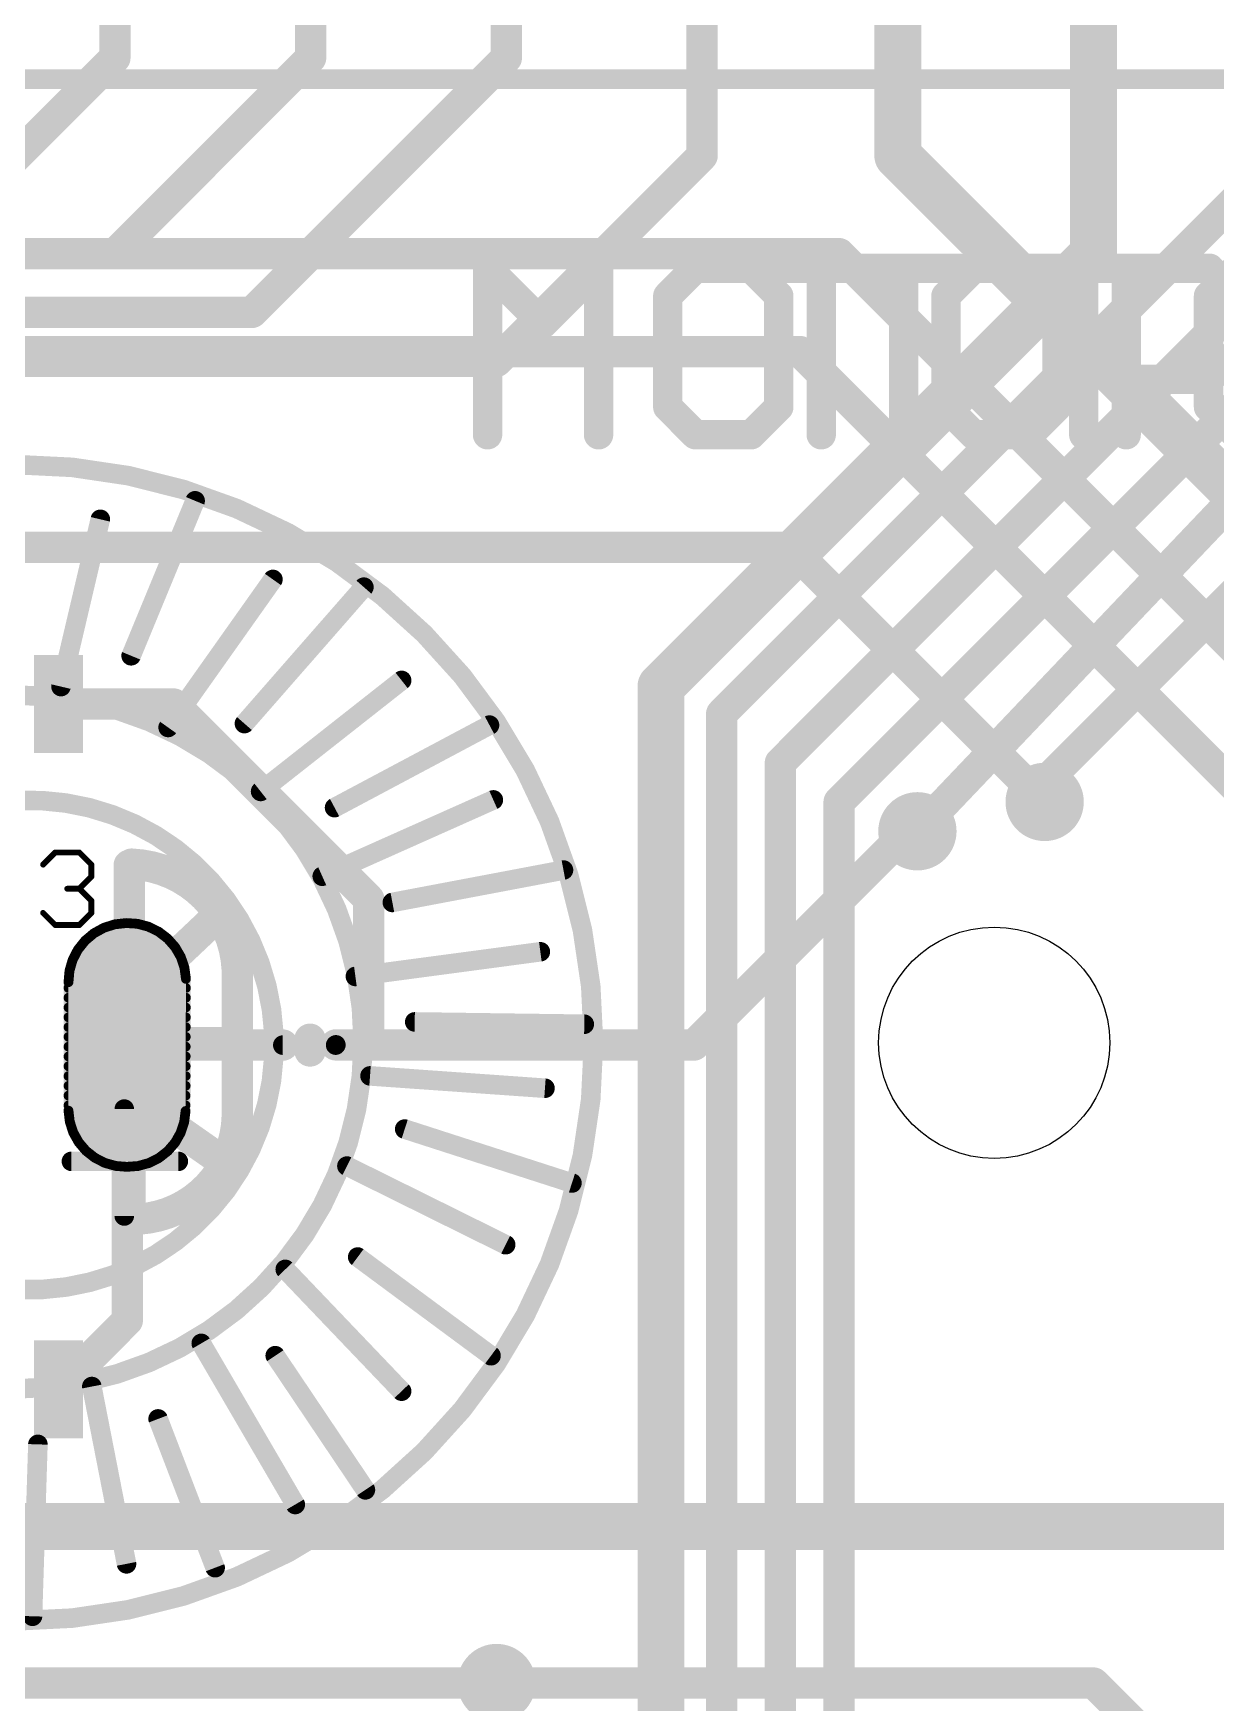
# Model space of a CAD drawing. Extents: x -2.6 to 78.8, y -16.5 to 68.7.
# Drawn here: x 25.61 to 40.95, y 35.81 to 57.47 of the extents above; entities that cross this region are included whole.
import ezdxf

# ---------------------------------------------------------------- set-up
doc = ezdxf.new("R2010")
doc.units = 0
for name, color, linetype in [('1', 12, 'CONTINUOUS'), ('16', 132, 'CONTINUOUS'), ('17', 110, 'CONTINUOUS'), ('18', 110, 'CONTINUOUS'), ('20', 53, 'CONTINUOUS'), ('21', 31, 'CONTINUOUS'), ('22', 40, 'CONTINUOUS'), ('51', 53, 'CONTINUOUS')]:
    doc.layers.add(name, color=color, linetype=linetype)

# ---------------------------------------------------------------- blocks, each defined once
blk = doc.blocks.new('RECT')
blk.add_solid([(-0.5, -0.5), (0.5, -0.5), (-0.5, 0.5), (0.5, 0.5)])
blk = doc.blocks.new('ROUNDP')
at = {"const_width": 0.5}
blk.add_lwpolyline([(0, -0.25, 1), (0, 0.25, 1), (0, -0.25)], format="xyb", dxfattribs=at)
blk = doc.blocks.new('ROUNDV')
at = {"const_width": 0.5}
blk.add_lwpolyline([(0, -0.25, 1), (0, 0.25, 1), (0, -0.25)], format="xyb", dxfattribs=at)

msp = doc.modelspace()

# ---------------------------------------------------------------- linework, layer by layer
at = {"layer": '1'}
for points, const_width in [([(39.37, 54.61), (39.37, 58.674)], 0.6096), ([(26.67, 57.15), (26.67, 58.674)], 0.4064), ([(29.21, 57.15), (29.21, 58.674)], 0.4064), ([(31.75, 57.15), (31.75, 58.674)], 0.4064), ([(34.29, 55.88), (34.29, 58.674)], 0.4064), ([(24.765, 55.245), (26.67, 57.15)], 0.4064), ([(26.67, 54.61), (29.21, 57.15)], 0.4064), ([(28.448, 53.848), (31.75, 57.15)], 0.4064), ([(31.623, 53.213), (34.29, 55.88)], 0.4064), ([(34.544, 48.641), (41.783, 55.88)], 0.4064), ([(20.447, 54.61), (26.67, 54.61)], 0.4064), ([(33.7566, 48.9966), (39.37, 54.61)], 0.6096), ([(35.306, 48.006), (41.91, 54.61)], 0.4064), ([(20.828, 53.848), (28.448, 53.848)], 0.4064), ([(36.068, 47.498), (41.91, 53.34)], 0.4064), ([(21.336, 53.213), (31.623, 53.213)], 0.4064), ([(37.084, 47.117), (42.164, 52.451)], 0.4064), ([(38.735, 47.752), (42.672, 51.689)], 0.4064), ([(27.711, 51.404), (26.881, 49.394)], 0.254), ([(25.971, 48.994), (26.481, 51.164)], 0.254), ([(27.361, 48.464), (28.721, 50.384)], 0.254), ([(29.901, 50.284), (28.351, 48.514)], 0.254), ([(28.561, 47.634), (30.391, 49.074)], 0.254), ([(33.7566, 28.829), (33.7566, 48.9966)], 0.6096), ([(34.544, 20.2082), (34.544, 48.641)], 0.4064), ([(31.531, 48.494), (29.521, 47.424)], 0.254), ([(35.306, 31.115), (35.306, 48.006)], 0.4064), ([(38.735, 47.498), (38.735, 47.752)], 0.4064), ([(29.361, 46.534), (31.581, 47.524)], 0.254), ([(36.068, 32.512), (36.068, 47.498)], 0.4064), ([(32.491, 46.614), (30.271, 46.194)], 0.254), ([(29.791, 45.234), (32.191, 45.554)], 0.254), ([(32.761, 44.614), (30.561, 44.644)], 0.254), ([(29.981, 43.944), (32.251, 43.784)], 0.254), ([(32.601, 42.554), (30.431, 43.254)], 0.254), ([(29.681, 42.774), (31.741, 41.754)], 0.254), ([(31.551, 40.314), (29.821, 41.594)], 0.254), ([(28.881, 41.434), (30.391, 39.854)], 0.254), ([(27.791, 40.474), (29.011, 38.384)], 0.254), ([(29.921, 38.574), (28.751, 40.314)], 0.254), ([(26.371, 39.914), (26.821, 37.614)], 0.254), ([(27.971, 37.564), (27.231, 39.494)], 0.254), ([(25.601, 36.934), (25.671, 39.164)], 0.254), ([(21.082, 36.068), (31.623, 36.068)], 0.4064)]:
    msp.add_lwpolyline(points, dxfattribs=dict(at, const_width=const_width))
for points, const_width in [([(26.5684, 57.15, 1), (26.7716, 57.15)], 0.2032), ([(26.7418, 57.0782, 1), (26.5982, 57.2218)], 0.2032), ([(29.1084, 57.15, 1), (29.3116, 57.15)], 0.2032), ([(29.2818, 57.0782, 1), (29.1382, 57.2218)], 0.2032), ([(31.6484, 57.15, 1), (31.8516, 57.15)], 0.2032), ([(31.8218, 57.0782, 1), (31.6782, 57.2218)], 0.2032), ([(34.3618, 55.8082, 1), (34.2182, 55.9518)], 0.2032), ([(34.1884, 55.88, 1), (34.3916, 55.88)], 0.2032), ([(26.5982, 54.6818, 1), (26.7418, 54.5382)], 0.2032), ([(26.67, 54.5084, 1), (26.67, 54.7116)], 0.2032), ([(39.4778, 54.5022, 1), (39.2622, 54.7178)], 0.3048), ([(39.2176, 54.61, 1), (39.5224, 54.61)], 0.3048), ([(28.3762, 53.9198, 1), (28.5198, 53.7762)], 0.2032), ([(28.448, 53.7464, 1), (28.448, 53.9496)], 0.2032), ([(31.5512, 53.2848, 1), (31.6948, 53.1412)], 0.2032), ([(31.623, 53.1114, 1), (31.623, 53.3146)], 0.2032), ([(25.381, 36.874, 1), (25.381, 51.874, 1), (25.381, 36.874)], 0.254), ([(27.7697, 51.3798, 1), (27.6523, 51.4282)], 0.127), ([(26.5428, 51.1495, 1), (26.4192, 51.1785)], 0.127), ([(28.7728, 50.3473, 1), (28.6692, 50.4207)], 0.127), ([(29.9488, 50.2422, 1), (29.8532, 50.3258)], 0.127), ([(26.8223, 49.4182, 1), (26.9397, 49.3698)], 0.127), ([(30.4303, 49.0241, 1), (30.3517, 49.1239)], 0.127), ([(33.6488, 49.1044, 1), (33.8644, 48.8888)], 0.3048), ([(33.909, 48.9966, 1), (33.6042, 48.9966)], 0.3048), ([(25.391, 39.884, 1), (25.391, 48.884, 1), (25.391, 39.884)], 0.254), ([(25.9092, 49.0085, 1), (26.0328, 48.9795)], 0.127), ([(34.6456, 48.641, 1), (34.4424, 48.641)], 0.2032), ([(34.4722, 48.7128, 1), (34.6158, 48.5692)], 0.2032), ([(27.3092, 48.5007, 1), (27.4128, 48.4273)], 0.127), ([(28.3032, 48.5558, 1), (28.3988, 48.4722)], 0.127), ([(31.5608, 48.4379, 1), (31.5012, 48.5501)], 0.127), ([(35.4076, 48.006, 1), (35.2044, 48.006)], 0.2032), ([(35.2342, 48.0778, 1), (35.3778, 47.9342)], 0.2032), ([(38.8366, 47.752, 1), (38.6334, 47.752)], 0.2032), ([(38.6632, 47.8238, 1), (38.8068, 47.6802)], 0.2032), ([(28.5217, 47.6839, 1), (28.6003, 47.5841)], 0.127), ([(31.6069, 47.466, 1), (31.5551, 47.582)], 0.127), ([(36.1696, 47.498, 1), (35.9664, 47.498)], 0.2032), ([(35.9962, 47.5698, 1), (36.1398, 47.4262)], 0.2032), ([(29.4912, 47.4801, 1), (29.5508, 47.3679)], 0.127), ([(38.6334, 47.498, 1), (38.8366, 47.498)], 0.2032), ([(37.0104, 47.1871, 1), (37.1576, 47.0469)], 0.2032), ([(29.3351, 46.592, 1), (29.3869, 46.476)], 0.127), ([(32.5028, 46.5516, 1), (32.4792, 46.6764)], 0.127), ([(30.2592, 46.2564, 1), (30.2828, 46.1316)], 0.127), ([(32.1994, 45.4911, 1), (32.1826, 45.6169)], 0.127), ([(29.7826, 45.2969, 1), (29.7994, 45.1711)], 0.127), ([(30.5619, 44.7075, 1), (30.5601, 44.5805)], 0.127), ([(32.7601, 44.5505, 1), (32.7619, 44.6775)], 0.127), ([(29.9855, 44.0073, 1), (29.9765, 43.8807)], 0.127), ([(32.2465, 43.7207, 1), (32.2555, 43.8473)], 0.127), ([(30.4505, 43.3144, 1), (30.4115, 43.1936)], 0.127), ([(29.7092, 42.8309, 1), (29.6528, 42.7171)], 0.127), ([(32.5815, 42.4936, 1), (32.6205, 42.6144)], 0.127), ([(31.7128, 41.6971, 1), (31.7692, 41.8109)], 0.127), ([(29.8588, 41.645, 1), (29.7832, 41.543)], 0.127), ([(28.9269, 41.4779, 1), (28.8351, 41.3901)], 0.127), ([(27.8458, 40.506, 1), (27.7362, 40.442)], 0.127), ([(28.8037, 40.3494, 1), (28.6983, 40.2786)], 0.127), ([(31.5132, 40.263, 1), (31.5888, 40.365)], 0.127), ([(26.4333, 39.9262, 1), (26.3087, 39.9018)], 0.127), ([(30.3451, 39.8101, 1), (30.4369, 39.8979)], 0.127), ([(27.2903, 39.5167, 1), (27.1717, 39.4713)], 0.127), ([(25.7345, 39.162, 1), (25.6075, 39.166)], 0.127), ([(29.8683, 38.5386, 1), (29.9737, 38.6094)], 0.127), ([(28.9562, 38.352, 1), (29.0658, 38.416)], 0.127), ([(26.7587, 37.6018, 1), (26.8833, 37.6262)], 0.127), ([(27.9117, 37.5413, 1), (28.0303, 37.5867)], 0.127), ([(25.5375, 36.936, 1), (25.6645, 36.932)], 0.127), ([(31.623, 35.9664, 1), (31.623, 36.1696)], 0.2032)]:
    msp.add_lwpolyline(points, format="xyb", dxfattribs=dict(at, const_width=const_width))
at = {"layer": '16'}
for points, const_width in [([(36.83, 55.88), (36.83, 58.674)], 0.6096), ([(46.163, 46.547), (36.83, 55.88)], 0.6096), ([(20.32, 54.61), (36.068, 54.61)], 0.4064), ([(36.068, 54.61), (41.656, 49.022)], 0.4064), ([(20.32, 53.34), (35.56, 53.34)], 0.4064), ([(35.56, 53.34), (41.513, 47.387)], 0.4064), ([(21.882, 50.8), (35.433, 50.8)], 0.4064), ([(35.433, 50.8), (38.735, 47.498)], 0.4064), ([(27.432, 48.768), (25.9389, 48.768)], 0.4064), ([(29.9644, 46.2356), (27.432, 48.768)], 0.4064), ([(36.957, 46.99), (37.084, 47.117)], 0.4064), ([(34.184, 44.344), (36.83, 46.99)], 0.4064), ([(36.83, 46.99), (36.957, 46.99)], 0.4064), ([(26.8555, 46.6758), (26.8682, 42.0809)], 0.4064), ([(29.9644, 44.344), (29.9644, 46.2356)], 0.4064), ([(27.4727, 45.5176), (28.0112, 46.0256)], 0.4064), ([(26.5279, 45.8654), (26.3977, 45.7938)], 0.127), ([(26.4944, 45.847), (27.1715, 45.847)], 0.127), ([(26.6697, 45.9102), (26.5279, 45.8654)], 0.127), ([(26.8174, 45.9265), (26.6697, 45.9102)], 0.127), ([(26.9641, 45.9171), (26.8174, 45.9265)], 0.127), ([(27.1061, 45.8792), (26.9641, 45.9171)], 0.127), ([(27.2379, 45.8143), (27.1061, 45.8792)], 0.127), ([(26.2839, 45.6982), (26.1909, 45.5822)], 0.127), ([(26.3977, 45.7938), (26.2839, 45.6982)], 0.127), ([(26.3098, 45.72), (27.359, 45.72)], 0.127), ([(27.3546, 45.725), (27.2379, 45.8143)], 0.127), ([(27.4517, 45.6146), (27.3546, 45.725)], 0.127), ([(26.1223, 45.4503), (26.0809, 45.3076)], 0.127), ([(26.1909, 45.5822), (26.1223, 45.4503)], 0.127), ([(26.1305, 45.466), (27.5326, 45.466)], 0.127), ([(26.1995, 45.593), (27.4642, 45.593)], 0.127), ([(27.5253, 45.4874), (27.4517, 45.6146)], 0.127), ([(27.5727, 45.3483), (27.5253, 45.4874)], 0.127), ([(26.0809, 45.3076), (26.068, 45.1595)], 0.127), ([(26.0726, 45.212), (27.5908, 45.212)], 0.127), ([(26.09, 45.339), (27.5739, 45.339)], 0.127), ([(27.592, 45.2026), (27.5727, 45.3483)], 0.127), ([(27.5871, 43.4881), (27.592, 45.2026)], 0.127), ([(28.2575, 45.1925), (28.2575, 43.4194)], 0.4064), ([(26.068, 45.1595), (26.068, 43.4932)], 0.127), ([(26.068, 45.085), (27.5917, 45.085)], 0.127), ([(26.068, 44.958), (27.5913, 44.958)], 0.127), ([(26.068, 44.831), (27.5909, 44.831)], 0.127), ([(26.068, 44.704), (27.5906, 44.704)], 0.127), ([(26.068, 44.577), (27.5902, 44.577)], 0.127), ([(26.068, 44.45), (27.5898, 44.45)], 0.127), ([(26.831, 40.7701), (26.831, 44.344)], 0.4064), ([(26.831, 44.344), (28.8486, 44.344)], 0.4064), ([(27.4727, 44.3746), (28.2017, 44.3746)], 0.4064), ([(28.8486, 44.344), (28.8493, 44.3433)], 0.4064), ([(28.8493, 44.3433), (29.5349, 44.3433)], 0.254), ([(29.5376, 44.346), (29.9625, 44.3459)], 0.4064), ([(29.5349, 44.3433), (29.5376, 44.346)], 0.254), ([(29.9644, 44.344), (34.184, 44.344)], 0.4064), ([(26.068, 44.323), (27.5895, 44.323)], 0.127), ([(26.068, 44.196), (27.5891, 44.196)], 0.127), ([(26.068, 44.069), (27.5888, 44.069)], 0.127), ([(26.068, 43.942), (27.5884, 43.942)], 0.127), ([(26.068, 43.815), (27.588, 43.815)], 0.127), ([(26.068, 43.688), (27.5877, 43.688)], 0.127), ([(26.068, 43.561), (27.5873, 43.561)], 0.127), ([(26.068, 43.4932), (26.085, 43.3485)], 0.127), ([(27.5691, 43.3435), (27.5871, 43.4881)], 0.127), ([(26.0749, 43.434), (27.5804, 43.434)], 0.127), ([(26.085, 43.3485), (26.1299, 43.2099)], 0.127), ([(26.0984, 43.307), (27.557, 43.307)], 0.127), ([(27.4854, 43.2443), (28.0264, 42.8658)], 0.4064), ([(27.5232, 43.2052), (27.5691, 43.3435)], 0.127), ([(26.1299, 43.2099), (26.2009, 43.0827)], 0.127), ([(26.1466, 43.18), (27.5089, 43.18)], 0.127), ([(26.2009, 43.0827), (26.2955, 42.9719)], 0.127), ([(26.2263, 43.053), (27.4292, 43.053)], 0.127), ([(27.356, 42.9683), (27.4513, 43.0785)], 0.127), ([(27.4513, 43.0785), (27.5232, 43.2052)], 0.127), ([(26.2955, 42.9719), (26.4098, 42.8816)], 0.127), ([(26.3535, 42.926), (27.3016, 42.926)], 0.127), ([(26.4098, 42.8816), (26.5396, 42.8153)], 0.127), ([(26.5396, 42.8153), (26.6798, 42.7757)], 0.127), ([(26.9703, 42.7748), (27.1108, 42.8134)], 0.127), ([(27.1108, 42.8134), (27.241, 42.8788)], 0.127), ([(27.241, 42.8788), (27.356, 42.9683)], 0.127), ([(26.5974, 42.799), (27.0583, 42.799)], 0.127), ([(26.6798, 42.7757), (26.825, 42.7642)], 0.127), ([(26.825, 42.7642), (26.9703, 42.7748)], 0.127), ([(25.9389, 39.878), (26.831, 40.7701)], 0.4064), ([(21.009, 38.1), (25.4, 38.1)], 0.6096), ([(25.4, 38.1), (46.163, 38.1)], 0.6096), ([(31.623, 36.068), (39.37, 36.068)], 0.4064), ([(39.37, 36.068), (44.958, 30.48)], 0.4064)]:
    msp.add_lwpolyline(points, dxfattribs=dict(at, const_width=const_width))
for points, const_width in [([(36.9378, 55.9878, 1), (36.7222, 55.7722)], 0.3048), ([(36.6776, 55.88, 1), (36.9824, 55.88)], 0.3048), ([(36.1398, 54.6818, 1), (35.9962, 54.5382)], 0.2032), ([(36.068, 54.5084, 1), (36.068, 54.7116)], 0.2032), ([(35.6318, 53.4118, 1), (35.4882, 53.2682)], 0.2032), ([(35.56, 53.2384, 1), (35.56, 53.4416)], 0.2032), ([(35.5048, 50.8718, 1), (35.3612, 50.7282)], 0.2032), ([(35.433, 50.6984, 1), (35.433, 50.9016)], 0.2032), ([(25.9389, 48.8696, 1), (25.9389, 48.6664)], 0.2032), ([(27.5038, 48.8398, 1), (27.3602, 48.6962)], 0.2032), ([(27.432, 48.6664, 1), (27.432, 48.8696)], 0.2032), ([(38.6632, 47.4262, 1), (38.8068, 47.5698)], 0.2032), ([(37.1558, 47.0452, 1), (37.0122, 47.1888)], 0.2032), ([(36.83, 47.0916, 1), (36.83, 46.8884)], 0.2032), ([(36.9018, 46.9182, 1), (36.7582, 47.0618)], 0.2032), ([(36.8852, 47.0618, 1), (37.0288, 46.9182)], 0.2032), ([(36.957, 46.8884, 1), (36.957, 47.0916)], 0.2032), ([(26.9571, 46.6761, 1), (26.7539, 46.6755)], 0.2032), ([(28.2575, 45.1925, 0.4143), (26.8885, 46.691)], 0.4064), ([(26.8931, 46.7925, 1), (26.8839, 46.5895)], 0.2032), ([(30.066, 46.2356, 1), (29.8628, 46.2356)], 0.2032), ([(29.8926, 46.1638, 1), (30.0362, 46.3074)], 0.2032), ([(28.0809, 45.9517, 1), (27.9415, 46.0995)], 0.2032), ([(26.4944, 45.8788, 1), (26.4944, 45.8152)], 0.0635), ([(26.5184, 45.8957, 1), (26.5375, 45.8351)], 0.0635), ([(26.5432, 45.8376, 1), (26.5126, 45.8932)], 0.0635), ([(26.6662, 45.9418, 1), (26.6731, 45.8787)], 0.0635), ([(26.6792, 45.8799, 1), (26.6601, 45.9405)], 0.0635), ([(26.8194, 45.9582, 1), (26.8154, 45.8948)], 0.0635), ([(26.8209, 45.8949, 1), (26.8139, 45.9581)], 0.0635), ([(26.9722, 45.9477, 1), (26.9559, 45.8864)], 0.0635), ([(26.962, 45.8854, 1), (26.9661, 45.9487)], 0.0635), ([(27.1201, 45.9077, 1), (27.0921, 45.8507)], 0.0635), ([(27.0979, 45.8485, 1), (27.1142, 45.9099)], 0.0635), ([(27.1715, 45.8152, 1), (27.1715, 45.8788)], 0.0635), ([(26.2634, 45.7225, 1), (26.3043, 45.6739)], 0.0635), ([(26.3086, 45.6784, 1), (26.2591, 45.7181)], 0.0635), ([(26.3098, 45.7518, 1), (26.3098, 45.6882)], 0.0635), ([(26.3824, 45.8217, 1), (26.4129, 45.766)], 0.0635), ([(26.4181, 45.7695, 1), (26.3772, 45.8181)], 0.0635), ([(27.2572, 45.8395, 1), (27.2186, 45.7891)], 0.0635), ([(27.2239, 45.7858, 1), (27.252, 45.8428)], 0.0635), ([(27.403, 45.5915, 1), (27.5424, 45.4437)], 0.2032), ([(27.3785, 45.746, 1), (27.3308, 45.704)], 0.0635), ([(27.3353, 45.6998, 1), (27.3739, 45.7502)], 0.0635), ([(27.359, 45.6882, 1), (27.359, 45.7518)], 0.0635), ([(26.0942, 45.465, 1), (26.1505, 45.4357)], 0.0635), ([(26.1528, 45.4415, 1), (26.0919, 45.4592)], 0.0635), ([(26.1305, 45.4978, 1), (26.1305, 45.4342)], 0.0635), ([(26.1661, 45.6021, 1), (26.2157, 45.5624)], 0.0635), ([(26.2191, 45.5676, 1), (26.1627, 45.5969)], 0.0635), ([(26.1995, 45.6248, 1), (26.1995, 45.5613)], 0.0635), ([(27.4791, 45.6305, 1), (27.4242, 45.5987)], 0.0635), ([(27.4278, 45.5936, 1), (27.4755, 45.6356)], 0.0635), ([(27.4642, 45.5613, 1), (27.4642, 45.6248)], 0.0635), ([(27.5553, 45.4976, 1), (27.4952, 45.4772)], 0.0635), ([(27.4978, 45.4715, 1), (27.5528, 45.5033)], 0.0635), ([(27.5326, 45.4342, 1), (27.5326, 45.4978)], 0.0635), ([(26.0726, 45.2438, 1), (26.0726, 45.1803)], 0.0635), ([(26.0504, 45.3165, 1), (26.1113, 45.2987)], 0.0635), ([(26.1125, 45.3048, 1), (26.0492, 45.3103)], 0.0635), ([(26.09, 45.3708, 1), (26.09, 45.3072)], 0.0635), ([(27.6041, 45.3525, 1), (27.5412, 45.3441)], 0.0635), ([(27.5426, 45.3381, 1), (27.6027, 45.3585)], 0.0635), ([(27.6237, 45.2025, 1), (27.5603, 45.2027)], 0.0635), ([(27.5739, 45.3072, 1), (27.5739, 45.3708)], 0.0635), ([(27.5908, 45.1803, 1), (27.5908, 45.2438)], 0.0635), ([(28.3591, 45.1925, 1), (28.1559, 45.1925)], 0.2032), ([(28.156, 45.1971, 1), (28.359, 45.1879)], 0.2032), ([(26.0364, 45.1622, 1), (26.0996, 45.1568)], 0.0635), ([(26.068, 45.1168, 1), (26.068, 45.0532)], 0.0635), ([(26.0998, 45.1595, 1), (26.0363, 45.1595)], 0.0635), ([(27.5605, 45.1984, 1), (27.6235, 45.2068)], 0.0635), ([(27.5917, 45.0532, 1), (27.5917, 45.1168)], 0.0635), ([(26.068, 44.9898, 1), (26.068, 44.9263)], 0.0635), ([(26.068, 44.8628, 1), (26.068, 44.7993)], 0.0635), ([(27.5909, 44.7993, 1), (27.5909, 44.8628)], 0.0635), ([(27.5913, 44.9263, 1), (27.5913, 44.9898)], 0.0635), ([(26.068, 44.7358, 1), (26.068, 44.6722)], 0.0635), ([(26.068, 44.6088, 1), (26.068, 44.5453)], 0.0635), ([(27.5902, 44.5453, 1), (27.5902, 44.6088)], 0.0635), ([(27.5906, 44.6722, 1), (27.5906, 44.7358)], 0.0635), ([(26.068, 44.4818, 1), (26.068, 44.4183)], 0.0635), ([(26.9326, 44.344, 1), (26.7294, 44.344)], 0.2032), ([(26.831, 44.4456, 1), (26.831, 44.2424)], 0.2032), ([(27.4727, 44.4762, 1), (27.4727, 44.273)], 0.2032), ([(27.5898, 44.4183, 1), (27.5898, 44.4818)], 0.0635), ([(28.2017, 44.273, 1), (28.2017, 44.4762)], 0.2032), ([(28.9204, 44.4158, 1), (28.7768, 44.2722)], 0.2032), ([(28.7775, 44.2715, 1), (28.9211, 44.4151)], 0.2032), ([(28.8493, 44.4068, 1), (28.8493, 44.2798)], 0.127), ([(28.8486, 44.2424, 1), (28.8486, 44.4456)], 0.2032), ([(29.5376, 44.4476, 1), (29.5376, 44.2444)], 0.2032), ([(29.49, 44.3882, 1), (29.5798, 44.2984)], 0.127), ([(29.5825, 44.3011, 1), (29.4927, 44.3909)], 0.127), ([(29.5349, 44.2798, 1), (29.5349, 44.4068)], 0.127), ([(29.9644, 44.344, 0.4142), (29.9625, 44.3459)], 0.4064), ([(29.9625, 44.4475, 1), (29.9625, 44.2443)], 0.2032), ([(29.9644, 44.4456, 1), (29.9644, 44.2424)], 0.2032), ([(29.8628, 44.344, 1), (30.066, 44.344)], 0.2032), ([(29.8628, 44.344, 1), (30.066, 44.344)], 0.2032), ([(29.9625, 44.2443, 1), (29.9625, 44.4475)], 0.2032), ([(34.1122, 44.4158, 1), (34.2558, 44.2722)], 0.2032), ([(34.184, 44.2424, 1), (34.184, 44.4456)], 0.2032), ([(26.068, 44.3548, 1), (26.068, 44.2912)], 0.0635), ([(26.068, 44.2278, 1), (26.068, 44.1643)], 0.0635), ([(27.5891, 44.1643, 1), (27.5891, 44.2278)], 0.0635), ([(27.5895, 44.2912, 1), (27.5895, 44.3548)], 0.0635), ([(26.068, 44.1008, 1), (26.068, 44.0373)], 0.0635), ([(26.068, 43.9738, 1), (26.068, 43.9102)], 0.0635), ([(27.5884, 43.9102, 1), (27.5884, 43.9738)], 0.0635), ([(27.5888, 44.0373, 1), (27.5888, 44.1008)], 0.0635), ([(26.068, 43.8468, 1), (26.068, 43.7833)], 0.0635), ([(26.068, 43.7198, 1), (26.068, 43.6563)], 0.0635), ([(27.5877, 43.6563, 1), (27.5877, 43.7198)], 0.0635), ([(27.588, 43.7833, 1), (27.588, 43.8468)], 0.0635), ([(26.068, 43.5928, 1), (26.068, 43.5292)], 0.0635), ([(26.0995, 43.4969, 1), (26.0365, 43.4895)], 0.0635), ([(26.0363, 43.4932, 1), (26.0998, 43.4932)], 0.0635), ([(26.8605, 42.0836, 0.4147), (28.2575, 43.4194)], 0.4064), ([(27.6186, 43.4842, 1), (27.5556, 43.492)], 0.0635), ([(27.5873, 43.5292, 1), (27.5873, 43.5928)], 0.0635), ([(28.3591, 43.4172, 1), (28.1559, 43.4216)], 0.2032), ([(26.0749, 43.4658, 1), (26.0749, 43.4023)], 0.0635), ([(26.1152, 43.3583, 1), (26.0548, 43.3387)], 0.0635), ([(26.0534, 43.3448, 1), (26.1165, 43.3522)], 0.0635), ([(26.0984, 43.3388, 1), (26.0984, 43.2752)], 0.0635), ([(27.5436, 43.3275, 1), (27.4272, 43.1611)], 0.2032), ([(27.5376, 43.3474, 1), (27.6006, 43.3396)], 0.0635), ([(27.5992, 43.3335, 1), (27.539, 43.3535)], 0.0635), ([(27.5554, 43.4882, 1), (27.6188, 43.488)], 0.0635), ([(27.557, 43.2752, 1), (27.557, 43.3388)], 0.0635), ([(27.5804, 43.4023, 1), (27.5804, 43.4658)], 0.0635), ([(28.1559, 43.4194, 1), (28.3591, 43.4194)], 0.2032), ([(26.1576, 43.2254, 1), (26.1021, 43.1944)], 0.0635), ([(26.0997, 43.2001, 1), (26.1601, 43.2197)], 0.0635), ([(26.1466, 43.2118, 1), (26.1466, 43.1482)], 0.0635), ([(26.2251, 43.1033, 1), (26.1768, 43.0621)], 0.0635), ([(26.1732, 43.0672, 1), (26.2287, 43.0982)], 0.0635), ([(26.2263, 43.0848, 1), (26.2263, 43.0213)], 0.0635), ([(27.4237, 43.0942, 1), (27.4789, 43.0628)], 0.0635), ([(27.4753, 43.0578, 1), (27.4273, 43.0993)], 0.0635), ([(27.4292, 43.0213, 1), (27.4292, 43.0848)], 0.0635), ([(27.4931, 43.2152, 1), (27.5534, 43.1952)], 0.0635), ([(27.5508, 43.1895, 1), (27.4956, 43.2209)], 0.0635), ([(27.5089, 43.1482, 1), (27.5089, 43.2118)], 0.0635), ([(26.3151, 42.9968, 1), (26.2758, 42.9469)], 0.0635), ([(26.2713, 42.9513, 1), (26.3196, 42.9925)], 0.0635), ([(26.3535, 42.9578, 1), (26.3535, 42.8942)], 0.0635), ([(26.4242, 42.9099, 1), (26.3954, 42.8533)], 0.0635), ([(26.3901, 42.8567, 1), (26.4295, 42.9065)], 0.0635), ([(26.5482, 42.8459, 1), (26.5309, 42.7848)], 0.0635), ([(26.5251, 42.7871, 1), (26.554, 42.8436)], 0.0635), ([(27.1192, 42.7828, 1), (27.1024, 42.8441)], 0.0635), ([(27.2215, 42.9039, 1), (27.2605, 42.8538)], 0.0635), ([(27.2552, 42.8504, 1), (27.2268, 42.9072)], 0.0635), ([(27.3016, 42.8942, 1), (27.3016, 42.9578)], 0.0635), ([(27.332, 42.9891, 1), (27.38, 42.9475)], 0.0635), ([(27.3755, 42.9433, 1), (27.3365, 42.9934)], 0.0635), ([(27.9682, 42.7826, 1), (28.0846, 42.949)], 0.2032), ([(26.5974, 42.8308, 1), (26.5974, 42.7672)], 0.0635), ([(26.6823, 42.8074, 1), (26.6773, 42.7441)], 0.0635), ([(26.6711, 42.7452, 1), (26.6884, 42.8063)], 0.0635), ([(26.8227, 42.7959, 1), (26.8273, 42.7325)], 0.0635), ([(26.8225, 42.7325, 1), (26.8275, 42.7959)], 0.0635), ([(26.9619, 42.8054, 1), (26.9788, 42.7441)], 0.0635), ([(26.9726, 42.7431, 1), (26.968, 42.8064)], 0.0635), ([(27.0583, 42.7672, 1), (27.0583, 42.8308)], 0.0635), ([(27.0965, 42.8418, 1), (27.125, 42.7851)], 0.0635), ([(26.8629, 42.1852, 1), (26.8581, 41.982)], 0.2032), ([(26.7666, 42.0806, 1), (26.9698, 42.0812)], 0.2032), ([(26.9028, 40.6983, 1), (26.7592, 40.8419)], 0.2032), ([(26.7294, 40.7701, 1), (26.9326, 40.7701)], 0.2032), ([(25.8671, 39.9498, 1), (26.0107, 39.8062)], 0.2032), ([(25.4, 37.9476, 1), (25.4, 38.2524)], 0.3048), ([(31.623, 36.1696, 1), (31.623, 35.9664)], 0.2032), ([(39.4418, 36.1398, 1), (39.2982, 35.9962)], 0.2032), ([(39.37, 35.9664, 1), (39.37, 36.1696)], 0.2032)]:
    msp.add_lwpolyline(points, format="xyb", dxfattribs=dict(at, const_width=const_width))
at = {"layer": '20'}
msp.add_circle((38.081, 44.374), 1.5, dxfattribs=at)
at = {"layer": '21'}
for points, const_width in [([(13.081, 56.874), (63.081, 56.874)], 0.254), ([(35.1155, 54.4213), (36.5561, 54.4213)], 0.381), ([(35.8358, 52.2605), (35.8358, 54.4213)], 0.381), ([(37.8144, 54.4213), (37.4543, 54.0612)], 0.381), ([(38.5347, 54.4213), (37.8144, 54.4213)], 0.381), ([(38.8949, 54.0612), (38.5347, 54.4213)], 0.381), ([(39.7931, 52.2605), (39.7931, 54.4213)], 0.381), ([(39.7931, 54.4213), (40.8735, 54.4213)], 0.381), ([(40.8735, 54.4213), (41.2337, 54.0612)], 0.381), ([(37.4543, 54.0612), (37.4543, 52.6206)], 0.381), ([(38.8949, 52.6206), (38.8949, 54.0612)], 0.381), ([(41.2337, 53.3409), (40.8735, 52.9808)], 0.381), ([(40.8735, 52.9808), (39.7931, 52.9808)], 0.381), ([(37.4543, 52.6206), (37.8144, 52.2605)], 0.381), ([(38.5347, 52.2605), (38.8949, 52.6206)], 0.381), ([(37.8144, 52.2605), (38.5347, 52.2605)], 0.381), ([(26.7919, 42.1266), (26.7919, 43.5135)], 0.254), ([(26.1061, 42.8354), (27.493, 42.8354)], 0.254)]:
    msp.add_lwpolyline(points, dxfattribs=dict(at, const_width=const_width))
for points, const_width in [([(35.1155, 54.5166, 1), (35.1155, 54.3261)], 0.1905), ([(35.931, 54.4213, 1), (35.7405, 54.4213)], 0.1905), ([(36.5561, 54.3261, 1), (36.5561, 54.5166)], 0.1905), ([(37.8144, 54.5166, 1), (37.8144, 54.3261)], 0.1905), ([(37.8818, 54.354, 1), (37.7471, 54.4887)], 0.1905), ([(38.6021, 54.4887, 1), (38.4674, 54.354)], 0.1905), ([(38.5347, 54.3261, 1), (38.5347, 54.5166)], 0.1905), ([(39.8883, 54.4213, 1), (39.6978, 54.4213)], 0.1905), ([(39.7931, 54.5166, 1), (39.7931, 54.3261)], 0.1905), ([(40.9409, 54.4887, 1), (40.8062, 54.354)], 0.1905), ([(40.8735, 54.3261, 1), (40.8735, 54.5166)], 0.1905), ([(37.5495, 54.0612, 1), (37.359, 54.0612)], 0.1905), ([(37.3869, 54.1286, 1), (37.5216, 53.9939)], 0.1905), ([(38.9901, 54.0612, 1), (38.7996, 54.0612)], 0.1905), ([(38.8275, 53.9939, 1), (38.9622, 54.1286)], 0.1905), ([(39.7931, 53.076, 1), (39.7931, 52.8855)], 0.1905), ([(40.8062, 53.0481, 1), (40.9409, 52.9134)], 0.1905), ([(40.8735, 52.8855, 1), (40.8735, 53.076)], 0.1905), ([(37.5216, 52.688, 1), (37.3869, 52.5533)], 0.1905), ([(37.359, 52.6206, 1), (37.5495, 52.6206)], 0.1905), ([(38.7996, 52.6206, 1), (38.9901, 52.6206)], 0.1905), ([(38.9622, 52.5533, 1), (38.8275, 52.688)], 0.1905), ([(37.8144, 52.3558, 1), (37.8144, 52.1653)], 0.1905), ([(37.7471, 52.1931, 1), (37.8818, 52.3279)], 0.1905), ([(38.4674, 52.3279, 1), (38.6021, 52.1931)], 0.1905), ([(38.5347, 52.1653, 1), (38.5347, 52.3558)], 0.1905), ([(35.7405, 52.2605, 1), (35.931, 52.2605)], 0.1905), ([(39.6978, 52.2605, 1), (39.8883, 52.2605)], 0.1905), ([(23.021, 42.439, 3), (23.021, 46.249)], 0.254), ([(26.8554, 43.5135, 1), (26.7284, 43.5135)], 0.127), ([(26.1061, 42.8989, 1), (26.1061, 42.7719)], 0.127), ([(27.493, 42.7719, 1), (27.493, 42.8989)], 0.127), ([(26.7284, 42.1266, 1), (26.8554, 42.1266)], 0.127)]:
    msp.add_lwpolyline(points, format="xyb", dxfattribs=dict(at, const_width=const_width))
at = {"layer": '22'}
for points, const_width in [([(31.6012, 54.4213, 1), (31.4107, 54.4213)], 0.1905), ([(31.5733, 54.4887, 1), (31.4386, 54.354)], 0.1905), ([(33.0418, 54.4213, 1), (32.8513, 54.4213)], 0.1905), ([(33.0139, 54.354, 1), (32.8792, 54.4887)], 0.1905), ([(34.2049, 54.5166, 1), (34.2049, 54.3261)], 0.1905), ([(34.2722, 54.354, 1), (34.1375, 54.4887)], 0.1905), ([(34.9925, 54.4887, 1), (34.8578, 54.354)], 0.1905), ([(34.9252, 54.3261, 1), (34.9252, 54.5166)], 0.1905), ([(36.1835, 54.5166, 1), (36.1835, 54.3261)], 0.1905), ([(36.9991, 54.4213, 1), (36.8086, 54.4213)], 0.1905), ([(37.6241, 54.3261, 1), (37.6241, 54.5166)], 0.1905), ([(38.5223, 54.5166, 1), (38.5223, 54.3261)], 0.1905), ([(39.3379, 54.4213, 1), (39.1474, 54.4213)], 0.1905), ([(39.9629, 54.3261, 1), (39.9629, 54.5166)], 0.1905), ([(33.94, 54.0612, 1), (33.7495, 54.0612)], 0.1905), ([(33.7774, 54.1286, 1), (33.9121, 53.9939)], 0.1905), ([(35.3806, 54.0612, 1), (35.1901, 54.0612)], 0.1905), ([(35.218, 53.9939, 1), (35.3527, 54.1286)], 0.1905), ([(40.9564, 54.0612, 1), (40.7659, 54.0612)], 0.1905), ([(40.7938, 54.1286, 1), (40.9285, 53.9939)], 0.1905), ([(32.1589, 53.7684, 1), (32.2936, 53.6337)], 0.1905), ([(32.1589, 53.6337, 1), (32.2936, 53.7684)], 0.1905), ([(33.7495, 52.6206, 1), (33.94, 52.6206)], 0.1905), ([(33.9121, 52.688, 1), (33.7774, 52.5533)], 0.1905), ([(35.1901, 52.6206, 1), (35.3806, 52.6206)], 0.1905), ([(35.3527, 52.5533, 1), (35.218, 52.688)], 0.1905), ([(40.9285, 52.688, 1), (40.7938, 52.5533)], 0.1905), ([(40.7659, 52.6206, 1), (40.9564, 52.6206)], 0.1905), ([(34.2049, 52.3558, 1), (34.2049, 52.1653)], 0.1905), ([(34.1375, 52.1931, 1), (34.2722, 52.3279)], 0.1905), ([(34.8578, 52.3279, 1), (34.9925, 52.1931)], 0.1905), ([(34.9252, 52.1653, 1), (34.9252, 52.3558)], 0.1905), ([(31.4107, 52.2605, 1), (31.6012, 52.2605)], 0.1905), ([(32.8513, 52.2605, 1), (33.0418, 52.2605)], 0.1905), ([(36.8086, 52.2605, 1), (36.9991, 52.2605)], 0.1905), ([(39.1474, 52.2605, 1), (39.3379, 52.2605)], 0.1905), ([(29.304, 44.4195, 1), (29.1008, 44.4195)], 0.2032), ([(29.1008, 44.2671, 1), (29.304, 44.2671)], 0.2032)]:
    msp.add_lwpolyline(points, format="xyb", dxfattribs=dict(at, const_width=const_width))
for points, const_width in [([(32.2262, 53.7011), (31.506, 54.4213)], 0.381), ([(31.506, 54.4213), (31.506, 52.2605)], 0.381), ([(32.9465, 54.4213), (32.2262, 53.7011)], 0.381), ([(32.9465, 52.2605), (32.9465, 54.4213)], 0.381), ([(33.8448, 54.0612), (34.2049, 54.4213)], 0.381), ([(34.2049, 54.4213), (34.9252, 54.4213)], 0.381), ([(34.9252, 54.4213), (35.2853, 54.0612)], 0.381), ([(37.6241, 54.4213), (36.1835, 54.4213)], 0.381), ([(36.9038, 52.2605), (36.9038, 54.4213)], 0.381), ([(39.9629, 54.4213), (38.5223, 54.4213)], 0.381), ([(39.2426, 52.2605), (39.2426, 54.4213)], 0.381), ([(40.8611, 54.0612), (41.2213, 54.4213)], 0.381), ([(33.8448, 52.6206), (33.8448, 54.0612)], 0.381), ([(35.2853, 54.0612), (35.2853, 52.6206)], 0.381), ([(40.8611, 52.6206), (40.8611, 54.0612)], 0.381), ([(34.2049, 52.2605), (33.8448, 52.6206)], 0.381), ([(35.2853, 52.6206), (34.9252, 52.2605)], 0.381), ([(41.2213, 52.2605), (40.8611, 52.6206)], 0.381), ([(34.9252, 52.2605), (34.2049, 52.2605)], 0.381), ([(29.2024, 44.4195), (29.2024, 44.2671)], 0.4064)]:
    msp.add_lwpolyline(points, dxfattribs=dict(at, const_width=const_width))
at = {"layer": '51', "const_width": 0.0762}
for points in [[(25.7386, 46.6849), (25.8954, 46.8417)], [(25.8954, 46.8417), (26.2089, 46.8417)], [(26.2089, 46.8417), (26.3657, 46.6849)], [(26.3657, 46.5282), (26.2089, 46.3714)], [(26.3657, 46.6849), (26.3657, 46.5282)], [(26.2089, 46.3714), (26.0522, 46.3714)], [(26.2089, 46.3714), (26.3657, 46.2146)], [(26.3657, 46.2146), (26.3657, 46.0579)], [(25.8954, 45.9011), (25.7386, 46.0579)], [(26.2089, 45.9011), (25.8954, 45.9011)], [(26.3657, 46.0579), (26.2089, 45.9011)]]:
    msp.add_lwpolyline(points, dxfattribs=at)
at = {"layer": '51', "const_width": 0.0381}
for points in [[(25.8954, 46.8608, 1), (25.8954, 46.8227)], [(25.9089, 46.8282, 1), (25.8819, 46.8552)], [(26.2224, 46.8552, 1), (26.1954, 46.8282)], [(26.2089, 46.8227, 1), (26.2089, 46.8608)], [(25.7251, 46.6984, 1), (25.7521, 46.6715)], [(26.3847, 46.6849, 1), (26.3466, 46.6849)], [(26.3522, 46.6715, 1), (26.3792, 46.6984)], [(26.3792, 46.5147, 1), (26.3522, 46.5416)], [(26.0522, 46.3905, 1), (26.0522, 46.3524)], [(26.2224, 46.3849, 1), (26.1954, 46.3579)], [(26.1954, 46.3849, 1), (26.2224, 46.3579)], [(26.2089, 46.3524, 1), (26.2089, 46.3905)], [(26.3466, 46.5282, 1), (26.3847, 46.5282)], [(26.3847, 46.2146, 1), (26.3466, 46.2146)], [(26.3522, 46.2012, 1), (26.3792, 46.2281)], [(25.7521, 46.0713, 1), (25.7251, 46.0444)], [(25.8954, 45.9201, 1), (25.8954, 45.882)], [(25.8819, 45.8876, 1), (25.9089, 45.9146)], [(26.1954, 45.9146, 1), (26.2224, 45.8876)], [(26.2089, 45.882, 1), (26.2089, 45.9201)], [(26.3466, 46.0579, 1), (26.3847, 46.0579)], [(26.3792, 46.0444, 1), (26.3522, 46.0713)]]:
    msp.add_lwpolyline(points, format="xyb", dxfattribs=at)

# ---------------------------------------------------------------- block references
at = {"layer": '16', "xscale": 0.635, "yscale": 1.27, "rotation": 180}
msp.add_blockref('RECT', (25.9389, 48.768), dxfattribs=at)
at = {"layer": '16', "xscale": 0.635, "yscale": 1.27}
msp.add_blockref('RECT', (25.9389, 39.878), dxfattribs=at)
at = {"layer": '17', "xscale": 1.4986, "yscale": 1.4986, "rotation": 90}
msp.add_blockref('ROUNDP', (26.831, 44.344), dxfattribs=at)
msp.add_blockref('ROUNDP', (26.831, 44.344), dxfattribs=at)
at = {"layer": '18', "xscale": 1.016, "yscale": 1.016}
for p in [(38.735, 47.498), (38.735, 47.498), (37.084, 47.117), (37.084, 47.117), (31.623, 36.068), (31.623, 36.068)]:
    msp.add_blockref('ROUNDV', p, dxfattribs=at)

doc.saveas('drawing.dxf')
